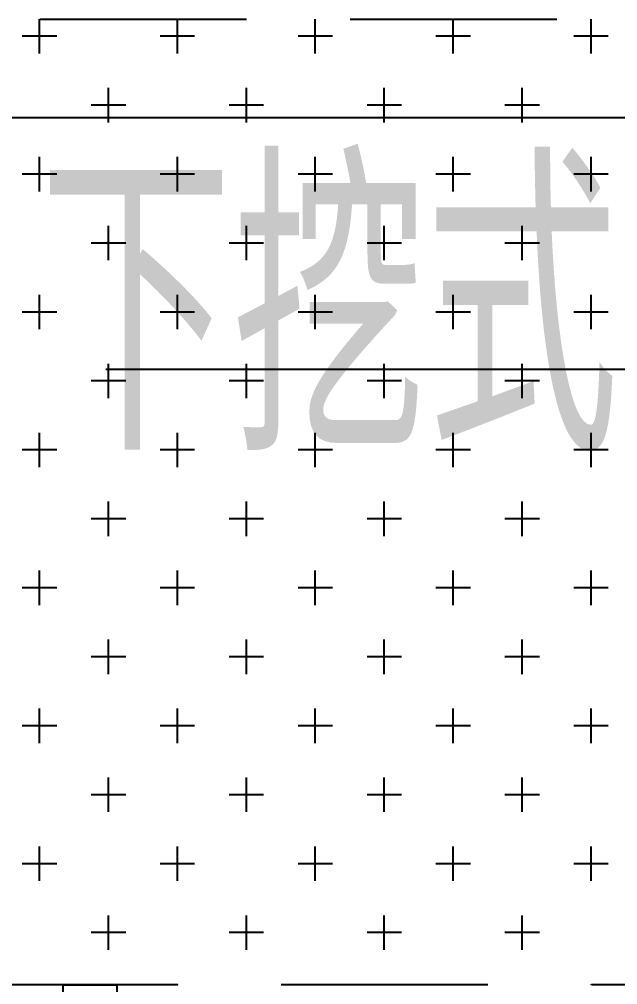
# Model space of a CAD drawing. Extents: x -40736 to 367926, y -65544 to 37405.
# Drawn here: x 357782.4 to 357999.3, y -44075.8 to -43725.8 of the extents above; entities that cross this region are included whole.
import ezdxf

# ---------------------------------------------------------------- set-up
doc = ezdxf.new("R2010")
doc.units = 0
doc.header["$LTSCALE"] = 600
doc.header["$MEASUREMENT"] = 0
doc.linetypes.add('HIDDEN2', pattern=[0.1875, 0.125, -0.0625])
for name, color, linetype in [('C4', 4, 'CONTINUOUS'), ('C7', 7, 'CONTINUOUS'), ('底圖', 253, 'CONTINUOUS')]:
    doc.layers.add(name, color=color, linetype=linetype)
doc.styles.add('CHINESET', font='ISOCP.SHX', dxfattribs={"width": 0.7, "bigfont": 'CHINESET.SHX'})

# ---------------------------------------------------------------- blocks, each defined once
blk = doc.blocks.new('*X430')
at = {"layer": 'C7', "color": 0}
for p, q in [((34392.26, 102192.59), (34392.26, 102204.96)), ((34442.26, 102192.59), (34442.26, 102204.96)), ((34492.26, 102192.59), (34492.26, 102204.96)), ((34542.26, 102192.59), (34542.26, 102204.96)), ((34592.26, 102192.59), (34592.26, 102204.96)), ((34398.51, 102198.84), (34386.01, 102198.84)), ((34448.51, 102198.84), (34436.01, 102198.84)), ((34498.51, 102198.84), (34486.01, 102198.84)), ((34548.51, 102198.84), (34536.01, 102198.84)), ((34598.51, 102198.84), (34586.01, 102198.84)), ((34417.26, 102167.59), (34417.26, 102180.09)), ((34467.26, 102167.59), (34467.26, 102180.09)), ((34517.26, 102167.59), (34517.26, 102180.09)), ((34567.26, 102167.59), (34567.26, 102180.09)), ((34423.51, 102173.84), (34411.01, 102173.84)), ((34473.51, 102173.84), (34461.01, 102173.84)), ((34523.51, 102173.84), (34511.01, 102173.84)), ((34573.51, 102173.84), (34561.01, 102173.84)), ((34392.26, 102142.59), (34392.26, 102155.09)), ((34442.26, 102142.59), (34442.26, 102155.09)), ((34492.26, 102142.59), (34492.26, 102155.09)), ((34542.26, 102142.59), (34542.26, 102155.09)), ((34592.26, 102142.59), (34592.26, 102155.09)), ((34398.51, 102148.84), (34386.01, 102148.84)), ((34448.51, 102148.84), (34436.01, 102148.84)), ((34498.51, 102148.84), (34486.01, 102148.84)), ((34548.51, 102148.84), (34536.01, 102148.84)), ((34598.51, 102148.84), (34586.01, 102148.84)), ((34417.26, 102117.59), (34417.26, 102130.09)), ((34467.26, 102117.59), (34467.26, 102130.09)), ((34517.26, 102117.59), (34517.26, 102130.09)), ((34567.26, 102117.59), (34567.26, 102130.09)), ((34423.51, 102123.84), (34411.01, 102123.84)), ((34473.51, 102123.84), (34461.01, 102123.84)), ((34523.51, 102123.84), (34511.01, 102123.84)), ((34573.51, 102123.84), (34561.01, 102123.84)), ((34392.26, 102092.59), (34392.26, 102105.09)), ((34442.26, 102092.59), (34442.26, 102105.09)), ((34492.26, 102092.59), (34492.26, 102105.09)), ((34542.26, 102092.59), (34542.26, 102105.09)), ((34592.26, 102092.59), (34592.26, 102105.09)), ((34398.51, 102098.84), (34386.01, 102098.84)), ((34448.51, 102098.84), (34436.01, 102098.84)), ((34498.51, 102098.84), (34486.01, 102098.84)), ((34548.51, 102098.84), (34536.01, 102098.84)), ((34598.51, 102098.84), (34586.01, 102098.84)), ((34417.26, 102067.59), (34417.26, 102080.09)), ((34467.26, 102067.59), (34467.26, 102080.09)), ((34517.26, 102067.59), (34517.26, 102080.09)), ((34567.26, 102067.59), (34567.26, 102080.09)), ((34423.51, 102073.84), (34411.01, 102073.84)), ((34473.51, 102073.84), (34461.01, 102073.84)), ((34523.51, 102073.84), (34511.01, 102073.84)), ((34573.51, 102073.84), (34561.01, 102073.84)), ((34392.26, 102042.59), (34392.26, 102055.09)), ((34442.26, 102042.59), (34442.26, 102055.09)), ((34492.26, 102042.59), (34492.26, 102055.09)), ((34542.26, 102042.59), (34542.26, 102055.09)), ((34592.26, 102042.59), (34592.26, 102055.09)), ((34398.51, 102048.84), (34386.01, 102048.84)), ((34448.51, 102048.84), (34436.01, 102048.84)), ((34498.51, 102048.84), (34486.01, 102048.84)), ((34548.51, 102048.84), (34536.01, 102048.84)), ((34598.51, 102048.84), (34586.01, 102048.84)), ((34417.26, 102017.59), (34417.26, 102030.09)), ((34467.26, 102017.59), (34467.26, 102030.09)), ((34517.26, 102017.59), (34517.26, 102030.09)), ((34567.26, 102017.59), (34567.26, 102030.09)), ((34423.51, 102023.84), (34411.01, 102023.84)), ((34473.51, 102023.84), (34461.01, 102023.84)), ((34523.51, 102023.84), (34511.01, 102023.84)), ((34573.51, 102023.84), (34561.01, 102023.84)), ((34392.26, 101992.59), (34392.26, 102005.09)), ((34442.26, 101992.59), (34442.26, 102005.09)), ((34492.26, 101992.59), (34492.26, 102005.09)), ((34542.26, 101992.59), (34542.26, 102005.09)), ((34592.26, 101992.59), (34592.26, 102005.09)), ((34398.51, 101998.84), (34386.01, 101998.84)), ((34448.51, 101998.84), (34436.01, 101998.84)), ((34498.51, 101998.84), (34486.01, 101998.84)), ((34548.51, 101998.84), (34536.01, 101998.84)), ((34598.51, 101998.84), (34586.01, 101998.84)), ((34417.26, 101967.59), (34417.26, 101980.09)), ((34467.26, 101967.59), (34467.26, 101980.09)), ((34517.26, 101967.59), (34517.26, 101980.09)), ((34567.26, 101967.59), (34567.26, 101980.09)), ((34423.51, 101973.84), (34411.01, 101973.84)), ((34473.51, 101973.84), (34461.01, 101973.84)), ((34523.51, 101973.84), (34511.01, 101973.84)), ((34573.51, 101973.84), (34561.01, 101973.84)), ((34392.26, 101942.59), (34392.26, 101955.09)), ((34442.26, 101942.59), (34442.26, 101955.09)), ((34492.26, 101942.59), (34492.26, 101955.09)), ((34542.26, 101942.59), (34542.26, 101955.09)), ((34592.26, 101942.59), (34592.26, 101955.09)), ((34398.51, 101948.84), (34386.01, 101948.84)), ((34448.51, 101948.84), (34436.01, 101948.84)), ((34498.51, 101948.84), (34486.01, 101948.84)), ((34548.51, 101948.84), (34536.01, 101948.84)), ((34598.51, 101948.84), (34586.01, 101948.84)), ((34417.26, 101917.59), (34417.26, 101930.09)), ((34467.26, 101917.59), (34467.26, 101930.09)), ((34517.26, 101917.59), (34517.26, 101930.09)), ((34567.26, 101917.59), (34567.26, 101930.09)), ((34423.51, 101923.84), (34411.01, 101923.84)), ((34473.51, 101923.84), (34461.01, 101923.84)), ((34523.51, 101923.84), (34511.01, 101923.84)), ((34573.51, 101923.84), (34561.01, 101923.84)), ((34392.26, 101892.59), (34392.26, 101905.09)), ((34442.26, 101892.59), (34442.26, 101905.09)), ((34492.26, 101892.59), (34492.26, 101905.09)), ((34542.26, 101892.59), (34542.26, 101905.09)), ((34592.26, 101892.59), (34592.26, 101905.09)), ((34398.51, 101898.84), (34386.01, 101898.84)), ((34448.51, 101898.84), (34436.01, 101898.84)), ((34498.51, 101898.84), (34486.01, 101898.84)), ((34548.51, 101898.84), (34536.01, 101898.84)), ((34598.51, 101898.84), (34586.01, 101898.84)), ((34417.26, 101867.59), (34417.26, 101880.09)), ((34467.26, 101867.59), (34467.26, 101880.09)), ((34517.26, 101867.59), (34517.26, 101880.09)), ((34567.26, 101867.59), (34567.26, 101880.09)), ((34423.51, 101873.84), (34411.01, 101873.84)), ((34473.51, 101873.84), (34461.01, 101873.84)), ((34523.51, 101873.84), (34511.01, 101873.84)), ((34573.51, 101873.84), (34561.01, 101873.84)), ((34392.26, 101854.96), (34392.26, 101855.09)), ((34442.26, 101854.96), (34442.26, 101855.09)), ((34492.26, 101854.96), (34492.26, 101855.09)), ((34542.26, 101854.96), (34542.26, 101855.09)), ((34592.26, 101854.96), (34592.26, 101855.09))]:
    blk.add_line(p, q, dxfattribs=at)

msp = doc.modelspace()

# ---------------------------------------------------------------- linework, layer by layer
at = {"layer": 'C4', "linetype": 'Continuous'}
msp.add_lwpolyline([(357798.20956, -44075.79681), (357817.70167, -44075.79681), (357817.70167, -44087.41554), (357798.20956, -44087.41554)], close=True, dxfattribs=at)
at = {"layer": 'C7', "linetype": 'HIDDEN2'}
msp.add_lwpolyline([(360427.28956, -43725.79681), (360427.28956, -44075.79681), (355427.28956, -44075.79681), (355427.28956, -43725.79681), (360427.28956, -43725.79681)], dxfattribs=at)
at = {"layer": '底圖', "color": 253}
for p, q in [((360487.90038, -43761.55583), (355580.38967, -43761.55583)), ((357813.74175, -43852.66266), (358121.92869, -43852.66266))]:
    msp.add_line(p, q, dxfattribs=at)

# ---------------------------------------------------------------- block references
at = {"layer": 'C7'}
msp.add_blockref('*X430', (323397.42265, -145930.76146), dxfattribs=at)

# ---------------------------------------------------------------- texts
at = {"layer": 'C4', "linetype": 'Continuous', "style": 'CHINESET', "width": 0.7}
msp.add_text('下挖式', height=100, dxfattribs=at).set_placement((357789.67802, -43881.92223))

doc.saveas('drawing.dxf')
